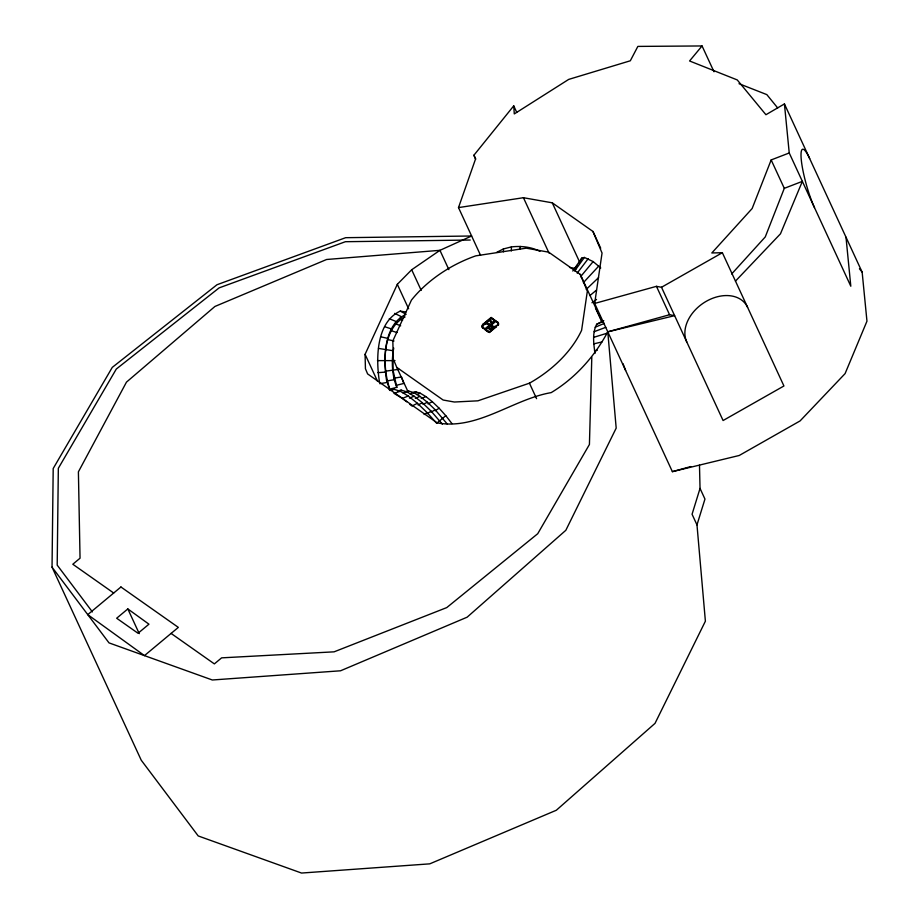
<?xml version="1.0" encoding="UTF-8"?>
<svg xmlns="http://www.w3.org/2000/svg" width="919" height="919" viewBox="0 0 919 919"><rect width="100%" height="100%" fill="white"/><g stroke="black" fill="none" stroke-linecap="round" stroke-linejoin="round"><path stroke-width="1.38" d="M52.038 567.161L53.199 468.518L112.267 367.393L216.987 284.741L345.659 237.688L471.631 235.999L439.948 250.324L411.689 269.761L397.318 284.316L365.084 354.332L365.429 368.737L367.6 373.895L437.145 422.855C477.375 430.448 512.951 399.156 551.182 392.62C575.317 378.1 594.501 356.572 607.781 331.839L669.572 314.735L674.626 315.665L607.781 331.839L616.189 428.128L565.828 530.297L467.128 617.189L340.547 670.79L212.323 679.991L109.016 642.886L52.038 567.161L141.25 760.22L198.217 835.945L301.524 873.05L429.759 863.849L556.328 810.248L655.029 723.356L705.39 621.187L696.981 524.898L692.064 514.249L700.037 488.403L699.485 465.221M511.309 251.013L511.423 246.901C521.062 245.81 531.239 246.832 539.913 251.392M591.802 357.227L589.424 444.486L537.73 533.709L446.749 607.597L334.102 651.835L221.617 657.855L214.368 663.897L171.095 633.421M595.007 353.436C593.685 343.878 592.043 333.172 596.672 324.269L603.76 320.685M393.734 348.037C391.356 361.064 391.816 374.963 396.847 387.347L389.874 389.093C382.097 367.818 381.603 328.37 405.061 316.975M393.148 353.918L392.93 369.725L396.847 387.347M379.524 382.315C375.814 359.536 375.825 322.316 400.247 311.116L405.796 312.023M519.901 249.152L520.177 246.395M713.994 71.762L702.059 45.95L689.572 60.976L737.245 79.93L765.929 114.726L784.424 103.927L862.148 272.139L866.962 321.179L845.089 373.608L800.081 420.925L739.232 455.479L672.386 471.654L594.662 303.442L602.048 253.047L592.962 231.473L552.273 202.823L523.439 197.711L458.501 207.591L480.557 255.321M696.981 524.898L704.953 499.051L700.037 488.403M458.501 207.591L475.548 158.987L473.917 155.219L513.732 105.857L516.708 112.313M784.424 103.927L789.237 152.968L771.167 159.94L752.144 208.533L711.823 252.966L722.357 252.714L783.93 385.98L723.081 420.523L661.508 287.268L656.453 286.337L594.662 303.442M771.167 159.94L784.298 188.338L765.263 236.93L731.662 273.965M600.75 267.969L593.146 261.582L584.381 257.446L581.819 258.078L579.131 262.788M572.79 271.036L581.819 258.078M574.283 269.692L577.511 265.086M574.674 270.99L584.381 257.446M577.189 273.15L588.24 258.641M580.521 276.757L593.146 261.582M583.381 282.65L598.774 266.062M735.476 281.111L780.484 233.794L802.356 181.365L784.298 188.338M586.276 289.347L598.568 277.63M127.833 608.929L116.667 618.234L138.045 633.271L148.947 624.185L127.833 608.929L139.251 633.65M497.593 321.937A3.573 2.435 -24.8 0 1 497.087 325.648L489.149 332.253L482.739 327.738A3.573 2.435 -24.8 0 1 483.245 324.028L491.171 317.423L497.891 322.569A3.573 2.435 -24.8 0 1 498.603 323.614M484.669 323.212L484.853 323.132A3.573 2.435 -24.8 0 1 488.023 323.327L488.862 324.235L488.322 323.97A3.573 2.435 -24.8 0 0 485.14 323.764L484.669 323.212L491.125 317.836L497.891 322.569M482.923 325.292A3.573 2.435 -24.8 0 1 483.532 324.66L491.47 318.054M484.956 323.844L491.412 318.468L495.215 321.145L494.916 320.501L492.768 322.305L490.861 320.961L490.252 321.478L492.446 323.442L490.252 321.478M490.539 322.109L490.861 320.961M489.632 324.912L487.15 323.304A3.171 2.16 -24.8 0 0 483.486 324.2A3.171 2.16 -24.8 0 0 482.624 327.084L484.933 328.83L489.632 324.912L489.919 325.556L487.449 323.936A3.171 2.16 -24.8 0 0 483.773 324.832A3.171 2.16 -24.8 0 0 482.912 327.715L485.221 329.462L495.398 320.846L497.995 323.235A3.171 2.16 -24.8 0 1 498.052 324.947M488.575 323.603L489.999 324.602L492.147 322.81M490.355 328.841L488.161 326.877L490.355 328.841L489.747 329.358L487.84 328.014L485.703 329.806L489.505 332.471L495.961 327.095M488.448 327.509L490.597 325.728L493.239 327.29A3.573 2.435 -24.8 0 0 495.766 327.175M495.686 321.478L490.999 325.395L490.7 324.763L493.17 326.371A3.171 2.16 -24.8 0 0 496.846 325.475A3.171 2.16 -24.8 0 0 497.707 322.592L497.282 322.167L497.57 322.799M487.84 328.014L487.552 327.382L489.448 328.726L490.057 328.209M485.416 329.163L489.207 331.839L495.479 326.544A3.573 2.435 -24.8 0 1 492.952 326.659L491.527 325.958L491.814 326.59M437.03 422.981L445.795 415.687L451.953 423.613M589.941 295.55L596.465 290.117M591.962 302.776L596.534 299.445M424.13 414.515L427.105 412.608L436.663 423.28M427.151 413.688L431.103 411.138L442.349 424.141M431.149 412.229L435.101 409.679L447.139 423.877M435.147 410.759L439.11 408.208L445.795 415.687M661.508 287.268L722.357 252.714M496.593 252.426L503.371 248.957L511.423 246.901M427.105 412.608L417.421 403.303L411.988 406.026L409.851 404.326M418.042 404.946L422.395 402.775L431.103 411.138M423.004 404.417L427.358 402.235L435.101 409.679M427.978 403.878L432.332 401.706L439.11 408.208M596.672 324.269L603.025 321.432M595.167 327.221L604.357 323.362M408.266 396.02L400.282 391.241L393.987 393.355L402.373 398.375L408.266 396.02L417.421 403.303M409.437 398.099L414.159 396.215L422.395 402.775M415.319 398.295L420.04 396.411L427.358 402.235M421.212 398.49L425.922 396.606L432.332 401.706M594.145 331.679L605.816 327.325M580.28 274.402L587.344 291.174L581.601 330.335A105.248 71.636 -24.8 0 1 529.424 383.189L477.914 400.822L454.354 402.017L443.142 400.029L396.79 367.393L393.263 359.019L392.838 340.926L411.425 300.122A105.248 71.636 -24.8 0 1 475.789 255.85L526.254 248.164L548.654 252.151L580.28 274.402L602.336 322.132M403.188 393.183L406.968 391.908L414.159 396.215M409.874 393.849L413.642 392.585L420.04 396.411M416.548 394.527L420.328 393.252L425.922 396.606M593.674 337.353L607.298 333.149M390.024 390.506L393.987 389.3L400.282 391.241M398.662 390.966L401.304 390.161L406.968 391.908M405.968 391.839L408.622 391.023L413.642 392.585M413.286 392.7L415.928 391.896L420.328 393.252M672.386 471.654L690.801 466.553M396.79 385.21L403.763 383.464L401.523 376.939L394.366 378.134L394.228 379.719L387.06 380.914L389.495 389.989M389.84 390.311L393.987 389.3M397.559 391.08L401.304 390.161M405.29 391.839L408.622 391.023M413.022 392.608L415.928 391.896M593.8 343.844L601.991 341.948M379.754 383.694L386.922 382.499C383.166 360.765 382.832 325.085 406.164 314.264L400.247 311.116M594.501 350.725L597.258 350.3M398.995 369.289L385.406 371.196L385.153 372.126L377.881 372.654M470.229 240.031L345.418 241.708L219.113 287.888L116.311 369.024L58.334 468.299L57.196 565.128L92.382 611.905M702.059 45.95L637.855 46.409L630.319 60.78L568.7 79.402L514.284 113.922L513.732 105.857M395.021 360.627L377.456 360.616M378.49 348.404L393.171 350.748M569.527 267.429L576.385 268.658M380.937 336.836L388.025 338.445L388.082 339.639L393.987 340.983M384.613 326.704L391.483 328.922L391.31 330.725L397.031 332.563M739.014 83.698L766.825 94.611L777.669 107.925M389.277 318.709L395.859 321.409L395.411 323.672L400.673 325.831M394.607 313.39L400.868 316.4L400.098 318.985L402.602 320.191M492.595 326.98L493.239 327.29L492.584 326.084M490.298 325.096L493.469 327.003A3.171 2.16 -24.8 0 0 495.709 326.911M485.163 329.887L488.38 332.138M113.692 593.019L72.808 564.243L80.045 558.201L78.402 471.838L126.466 382.132L214.92 306.464L326.624 259.491L439.948 250.324L448.874 269.646M402.373 398.375L406.646 401.775M859.437 268.808L862.148 272.139M595.501 308.129L601.669 321.432M789.237 152.968L850.81 286.223L845.997 237.182M656.453 286.337L669.572 314.735M592.962 231.473L600.704 248.233M552.273 202.823L579.671 262.133M523.439 197.711L549.057 253.15M473.917 155.219L475.709 159.09M529.436 383.189L536.581 398.651M491.125 317.836L491.412 318.468M489.999 324.602L492.366 329.576M488.023 323.327L488.322 323.97M487.748 323.591L488.035 324.223M489.448 328.726L489.747 329.358M489.207 331.839L489.505 332.471M483.486 324.2L483.773 324.832M483.245 324.028L483.532 324.66M484.933 328.83L485.221 329.462M483.049 327.509L483.337 328.14M411.689 269.761L421.212 290.37M397.318 284.316L408.633 308.795M396.79 367.393L408.105 391.873M365.084 354.332L377.594 381.385M623.036 363.729L625.632 370.483M503.371 248.957L503.497 251.795M814.475 207.579A35.129 5.939 74.4 0 1 801.265 159.699A35.129 5.939 74.4 0 1 809.65 158.539M686.734 341.879A35.129 25.537 -35 0 1 706.366 301.248A35.129 25.537 -35 0 1 747.595 307.337M482.567 327.911A3.573 2.435 -24.8 0 1 482.498 325.969M498.626 324.281A3.573 2.435 -24.8 0 1 498.42 324.97M120.929 586.988L87.764 614.639L144.467 655.615L178.332 627.39L120.929 586.988"/></g></svg>
